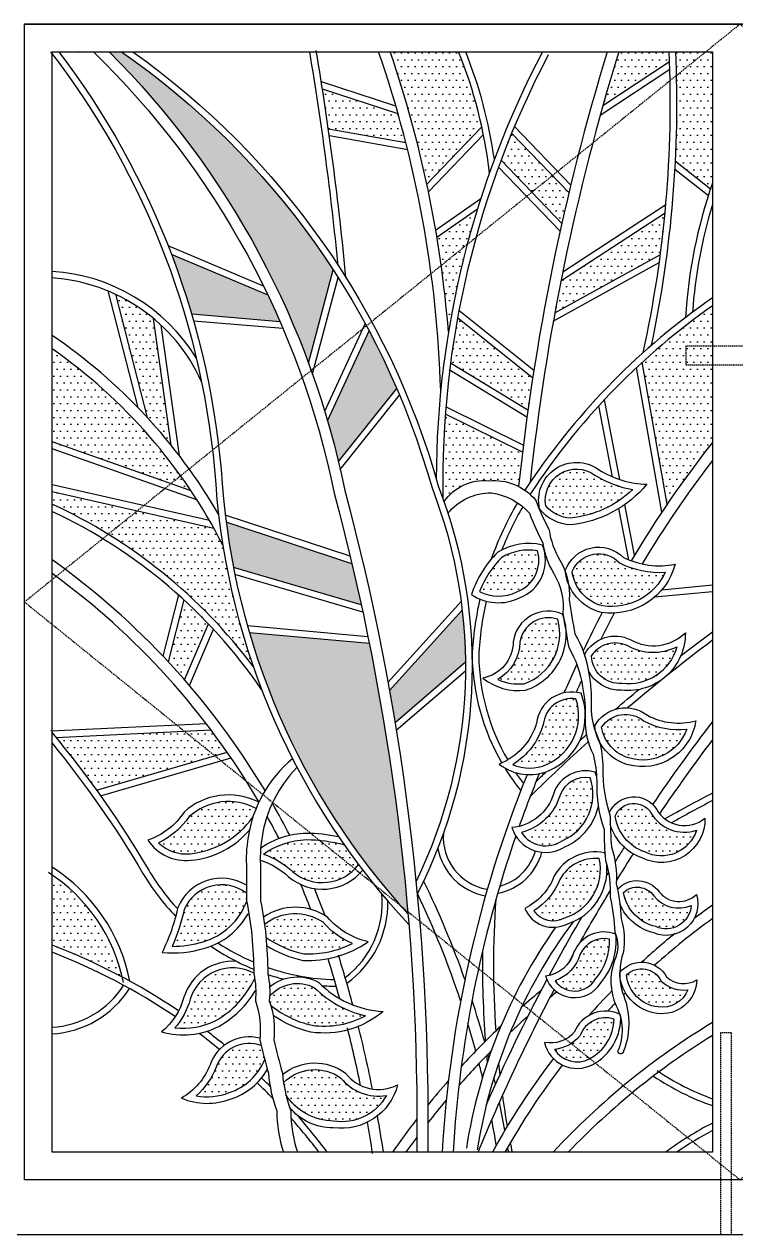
# Model space of a CAD drawing. Extents: x -51224 to -13975, y -20628 to 9094.
# Drawn here: x -16408 to -15762, y 6232 to 7332 of the extents above; entities that cross this region are included whole.
import ezdxf

# ---------------------------------------------------------------- set-up
doc = ezdxf.new("R2010")
doc.units = 0
doc.header["$LTSCALE"] = 5
doc.header["$MEASUREMENT"] = 0
doc.linetypes.add('HIDDEN', pattern=[0.375, 0.25, -0.125])
doc.layers.get('0').update_dxf_attribs({"linetype": 'CONTINUOUS'})
for name, color, linetype in [('1', 8, 'CONTINUOUS'), ('5', 5, 'CONTINUOUS'), ('GRILLES', 1, 'CONTINUOUS')]:
    doc.layers.add(name, color=color, linetype=linetype)

msp = doc.modelspace()

# ---------------------------------------------------------------- hatches: boundary and pattern name
at = {"layer": 'GRILLES'}
h = msp.add_hatch(dxfattribs=at)
h.set_pattern_fill('DOTS', color=2, scale=100, style=0)
h.paths.add_polyline_path([(-16149.9, 7024.3), (-16127.5, 7108.9, 0.096936), (-16319.8, 7307.2), (-16331, 7307.2, -0.108349)])
h.paths.add_polyline_path([(-16132.6, 6971.8, -0.012177), (-16122.8, 6934.9), (-16069.8, 7001.3, 0.020153), (-16094.9, 7053.5)])
h.paths.add_polyline_path([(-16076.4, 6726.7, -0.003305), (-16071.4, 6697.8), (-16007.5, 6752.7, 0.026352), (-16010.4, 6799.9)])
h.paths.add_polyline_path([(-16066.1, 6531.1), (-16059.8, 6526, 0.027859), (-16094.7, 6769.5), (-16203.6, 6779.3, 0.110487)])
h.paths.add_polyline_path([(-16102.1, 6804.6, 0.004328), (-16110.5, 6841.9), (-16224.6, 6879.6, 0.015914), (-16218.1, 6838.7)])
h.paths.add_polyline_path([(-16175.8, 7061.9, 0.008557), (-16186.7, 7086), (-16274.3, 7123.1, -0.019491), (-16256, 7068.7)], flags=17)
h = msp.add_hatch(dxfattribs=at)
h.set_pattern_fill('DOTS', color=2, scale=100, style=0)
h.paths.add_polyline_path([(-16005.8, 7132.1), (-16029.5, 7113, -0.014471), (-16022.9, 7052.8, -0.02416)])
h.paths.add_polyline_path([(-16033.4, 7138.7, -0.006215), (-16029.5, 7113), (-16005.8, 7132.1, -0.010014), (-15996.6, 7164.4)])
h.paths.add_polyline_path([(-16042.5, 7187), (-15992.6, 7239.1, 0.042293), (-16013.7, 7307.2), (-16075.7, 7307.2, -0.029823)])
h.paths.add_polyline_path([(-16061.5, 7224.4, 0.006558), (-16068.6, 7250.7), (-16137.2, 7273.2, -0.003267), (-16131.8, 7237)])
h = msp.add_hatch(dxfattribs=at)
h.set_pattern_fill('DOTS', color=2, scale=100, style=0)
h.paths.add_polyline_path([(-15826.2, 7160.9), (-15920.8, 7099, 0.003532), (-15926.3, 7070), (-15830.4, 7123.1, 0.009034)])
h.paths.add_polyline_path([(-15822.2, 7298.4, 0.002104), (-15822.6, 7307.2), (-15868.2, 7307.2, 0.00606), (-15882.6, 7258.5)])
h.paths.add_polyline_path([(-15783.2, 7076.2, 0.032439), (-15846.9, 7025), (-15824.3, 6896, -0.017291), (-15783.2, 6952.2)])
h = msp.add_hatch(dxfattribs=at)
h.set_pattern_fill('DOTS', color=2, scale=100, style=0)
h.paths.add_polyline_path([(-15783.2, 7307.2), (-15789.1, 7307.2), (-15815.8, 7285.7, -0.018401), (-15816.8, 7207.9), (-15784.9, 7182.7, -0.002916), (-15783.2, 7187.6)])
h.paths.add_polyline_path([(-15815.8, 7285.7), (-15789.1, 7307.2), (-15816.5, 7307.2, -0.005104)])
h = msp.add_hatch(dxfattribs=at)
h.set_pattern_fill('DOTS', color=2, scale=100, style=0)
h.paths.add_polyline_path([(-15986.3, 6917.4, -0.143846), (-15959.2, 6912.3, -0.003707), (-15955.7, 6943.3), (-16025.7, 6978, 0.023054), (-16027.9, 6901.2, -0.001524), (-16026.9, 6898.6, -0.266029)])
h.paths.add_polyline_path([(-16014.6, 7065.4, 0.01246), (-16021, 7024.3), (-15950.7, 6981.5, -0.003504), (-15946.4, 7010.7)])
h.paths.add_polyline_path([(-15928.4, 7194.7), (-15947.2, 7179.5), (-15920, 7151.1, -0.003422), (-15913.5, 7179.2)])
h.paths.add_polyline_path([(-15965.5, 7233.2, 0.007917), (-15975.1, 7208.6), (-15947.2, 7179.5), (-15928.4, 7194.7)])
h = msp.add_hatch(dxfattribs=at)
h.set_pattern_fill('DOTS', color=2, scale=100, style=0)
h.paths.add_polyline_path([(-16290.7, 7064.9, 0.064156), (-16325.3, 7086.9), (-16296.4, 6975, -0.016751), (-16274.6, 6949.6)])
h.paths.add_polyline_path([(-16200.1, 6748.7, -0.04339), (-16227.7, 6858.9, 0.008777), (-16235.8, 6874.1), (-16305.5, 6889.9), (-16331.6, 6868.8, -0.093705)])
h.paths.add_polyline_path([(-16274.8, 6914.7), (-16266, 6921.8, 0.084583), (-16382.8, 7037.3), (-16382.8, 6952.7)])
h.paths.add_polyline_path([(-16256.6, 6908.3, 0.008419), (-16266, 6921.8), (-16274.8, 6914.7)])
h.paths.add_polyline_path([(-16331.6, 6868.8), (-16305.5, 6889.9), (-16382.8, 6907.4), (-16382.8, 6896.3, -0.030335)])
h.paths.add_polyline_path([(-16240.6, 6787.3, 0.016562), (-16263, 6809.3), (-16277.2, 6752.9, -0.007974), (-16262.4, 6736.5)])
h.paths.add_polyline_path([(-16234.9, 6667.5), (-16262.1, 6689.5), (-16379.1, 6683.9, -0.015774), (-16342.5, 6636.3)])
h = msp.add_hatch(dxfattribs=at)
h.set_pattern_fill('DOTS', scale=100, style=0)
h.paths.add_polyline_path([(-15855.4, 6909.4, -0.100632), (-15889.9, 6922.6, 0.678632), (-15934.5, 6894.5, 0.206557), (-15912.1, 6883.4, 0.164112)])
h = msp.add_hatch(dxfattribs=at)
h.set_pattern_fill('DOTS', scale=100, style=0)
h.paths.add_polyline_path([(-15960.7, 6816.5, 0.397699), (-15942.1, 6853.8, 0.175439), (-15974.4, 6847.7, 0.105699), (-15994.7, 6816.7, 0.237244)])
h.paths.add_polyline_path([(-15978, 6736.8, 0.130987), (-15954.2, 6732.9, 0.397526), (-15923.7, 6791.5, 0.465603), (-15958.1, 6770.6, -0.265033)])
h.paths.add_polyline_path([(-15860.2, 6767.6, 0.389173), (-15893, 6758.2, 0.421821), (-15865.5, 6733.1, 0.177215), (-15834.7, 6740.2, -0.001399), (-15827.5, 6746, 0.132187), (-15815.5, 6766.6, -0.249963)])
h.paths.add_polyline_path([(-15910.6, 6835, 0.310147), (-15882.7, 6803.6, 0.331679), (-15826, 6834.3, -0.135102), (-15867.5, 6842.8, 0.543135)])
h = msp.add_hatch(dxfattribs=at)
h.set_pattern_fill('DOTS', scale=100, style=0)
h.paths.add_polyline_path([(-15964.5, 6659.4, 0.206915), (-15933.8, 6659.5, 0.385547), (-15907.1, 6719.2, 0.432961), (-15936.8, 6695.9, -0.183281)])
h.paths.add_polyline_path([(-15858.1, 6665.2, 0.391506), (-15806.4, 6691.7, -0.155677), (-15845.7, 6699.3, 0.442519), (-15883.8, 6693.5, 0.299569)])
h.paths.add_polyline_path([(-15894.3, 6647.5, 0.365015), (-15921.6, 6631.6, -0.262488), (-15956.6, 6597.7, 0.422404), (-15919.6, 6590.3, 0.395718)])
h = msp.add_hatch(dxfattribs=at)
h.set_pattern_fill('DOTS', color=2, scale=100, style=0)
h.paths.add_polyline_path([(-16234.9, 6667.5), (-16223.8, 6670.8, 0.00895), (-16238.2, 6690.6), (-16262.1, 6689.5)])
h = msp.add_hatch(dxfattribs=at)
h.set_pattern_fill('DOTS', scale=100, style=0)
h.paths.add_polyline_path([(-16151.9, 6591.3, 0.147361), (-16190.8, 6578.1, -0.107005), (-16164.1, 6562.1, 0.395116), (-16107.7, 6564.7), (-16139.9, 6590.7, 0.023798)])
h.paths.add_polyline_path([(-16117.4, 6586.5, 0.045268), (-16139.9, 6590.7), (-16107.7, 6564.7, 0.03056), (-16104.5, 6568.6, -0.008425)])
h.paths.add_polyline_path([(-16200.5, 6611.6, -0.018775), (-16197.5, 6619.7, 0.313479), (-16258.3, 6612.2, -0.131146), (-16286, 6588.4, 0.223388), (-16257.3, 6578.5, 0.216081)])
h.paths.add_polyline_path([(-16262.7, 6527.9, -0.048306), (-16273.7, 6494.3, 0.074583), (-16245.7, 6498.5, 0.23813), (-16206, 6535.4, 0.000117), (-16206.1, 6535.7, -0.003517), (-16206.2, 6542.6, 0.489687)])
h.paths.add_polyline_path([(-16189.9, 6514.2, -0.004907), (-16188.6, 6504.1, -0.000458), (-16188.5, 6502.5, 0.101386), (-16154.3, 6487.6, 0.129701), (-16110.1, 6496.9, -0.109915), (-16136.7, 6516.2, 0.323746)])
h = msp.add_hatch(dxfattribs=at)
h.set_pattern_fill('DOTS', scale=100, style=0)
h.paths.add_polyline_path([(-15926.6, 6400.7, 0.391269), (-15894.9, 6392.2, 0.002632), (-15894.5, 6392.4), (-15911.3, 6406, -0.118857)])
h.paths.add_polyline_path([(-15911.3, 6406), (-15894.5, 6392.4, 0.26851), (-15872.5, 6428.2, 0.407719), (-15903.3, 6413.2, -0.078724)])
h.paths.add_polyline_path([(-15889.5, 6464.7, 0.193031), (-15876.6, 6500.9, 0.356786), (-15903.2, 6487.2, -0.242894), (-15926.1, 6463.1, 0.556781)])
h.paths.add_polyline_path([(-15886, 6574, 0.301201), (-15921.7, 6555.2, -0.158313), (-15945.4, 6526.5, 0.371501), (-15917.3, 6520.2, 0.386808)])
h.paths.add_polyline_path([(-15836.3, 6540.1, 0.4558), (-15864, 6543.2, 0.302013), (-15834.5, 6512.2, 0.519187), (-15802.5, 6531.3, -0.334927)])
h.paths.add_polyline_path([(-15829.7, 6462.8, 0.508622), (-15861.2, 6468.4, 0.356511), (-15832.6, 6439.3, 0.345546), (-15805.4, 6454.9, -0.232717)])
h.paths.add_polyline_path([(-15844.7, 6580.1, 0.460328), (-15797.6, 6599.8, -0.355755), (-15839, 6615.6, 0.619419), (-15871.5, 6612.6, 0.281137)])
h = msp.add_hatch(dxfattribs=at)
h.set_pattern_fill('DOTS', color=2, scale=100, style=0)
h.paths.add_polyline_path([(-16382.8, 6559.2), (-16382.8, 6495.3, -0.030996), (-16319.1, 6466.4, 0.188764)])
h = msp.add_hatch(dxfattribs=at)
h.set_pattern_fill('DOTS', scale=100, style=0)
h.paths.add_polyline_path([(-16198.8, 6465.4, 0.01156), (-16199.5, 6469.4, 0.000146), (-16199.5, 6469.9, 0.472912), (-16257.3, 6446.3, -0.105823), (-16271.2, 6420.2, 0.145286), (-16234.2, 6426.9, 0.159444)])
h.paths.add_polyline_path([(-16098.1, 6431.3, -0.142619), (-16144.4, 6456.7, 0.348834), (-16185.2, 6449.1, -0.012315), (-16185.5, 6444.8, -0.014463), (-16184.1, 6440.4, 0.111348), (-16146.7, 6422.3, 0.164545)])
h.paths.add_polyline_path([(-16127.1, 6335.5, 0.31487), (-16079.2, 6358.8, -0.271394), (-16120.5, 6374.6, 0.367571), (-16172.6, 6370.6, 0.021902), (-16170.5, 6359.4, 0.248649)])
h.paths.add_polyline_path([(-16189.7, 6391.5, -0.00325), (-16192.9, 6404.1, 0.420078), (-16233.7, 6384.6, -0.122003), (-16251.9, 6358.6, 0.14191), (-16222, 6361.4, 0.223667)])

# ---------------------------------------------------------------- linework, layer by layer
at = {"color": 3}
for p, q in [((-15108.6, 7332.2), (-16407.8, 7332.2)), ((-16407.8, 6282.2), (-16407.8, 7332.2)), ((-16382.8, 7307.2), (-15783.2, 7307.2)), ((-15783.2, 6307.2), (-16382.8, 6307.2)), ((-15108.6, 6282.2), (-16407.8, 6282.2))]:
    msp.add_line(p, q, dxfattribs=at)
for points in [[(-16407.8, 7332.2), (-15108.6, 7332.2), (-15108.6, 6282.2), (-16407.8, 6282.2)], [(-16382.8, 7307.2), (-15783.2, 7307.2), (-15783.2, 6307.2), (-16382.8, 6307.2)]]:
    msp.add_lwpolyline(points, close=True, dxfattribs=at)
for points in [[(-15783.2, 6307.2), (-16382.8, 6307.2), (-16382.8, 7307.2), (-15783.2, 7307.2)], [(-16382.8, 7307.2), (-15783.2, 7307.2)], [(-15783.2, 6307.2), (-16382.8, 6307.2)]]:
    msp.add_lwpolyline(points, dxfattribs=at)
at = {"layer": '1'}
msp.add_line((-15783.2, 6781.6), (-15783.2, 6782), dxfattribs=at)
for centre in [(-16407.8, 7331.7), (-16358.8, 7306.7)]:
    msp.add_arc(centre, 0.5, 90, 180, dxfattribs=at)
at = {"layer": '5'}
msp.add_line((-13974.8, 6232.2), (-17127.4, 6232.2), dxfattribs=at)
at = {"layer": 'GRILLES'}
for p, q in [((-15882.6, 7258.5), (-15822.2, 7298.4)), ((-15885, 7249.7), (-15822, 7291.3)), ((-16070.5, 7257.7), (-16138.2, 7279.8)), ((-16068.6, 7250.7), (-16137.2, 7273.2)), ((-16042.5, 7187), (-15992.6, 7239.1)), ((-15911.8, 7186.1), (-15963, 7239.2)), ((-16061.5, 7224.4), (-16131.8, 7237)), ((-16059.9, 7218.1), (-16130.9, 7230.8)), ((-16041, 7179.9), (-15991.1, 7231.9)), ((-15913.5, 7179.2), (-15965.5, 7233.2)), ((-15920, 7151.1), (-15975.1, 7208.6)), ((-15816.8, 7207.9), (-15784.9, 7182.7)), ((-15921.5, 7144.1), (-15977.4, 7202.3)), ((-15817.2, 7200.5), (-15786.9, 7176.6)), ((-16034.5, 7145.2), (-15993.6, 7173.8)), ((-16033.4, 7138.7), (-15996.6, 7164.4)), ((-15919.1, 7107.3), (-15825.5, 7168.5)), ((-15920.8, 7099), (-15826.2, 7160.9)), ((-16190.7, 7094.2), (-16277.4, 7130.9)), ((-16186.7, 7086), (-16274.3, 7123.1)), ((-15926.3, 7070), (-15830.4, 7123.1)), ((-16149.9, 7024.3), (-16127.5, 7108.9)), ((-15927.7, 7062.3), (-15831.5, 7115.7)), ((-16146.3, 7014.4), (-16123.1, 7102)), ((-16332.2, 7089.9), (-16304.9, 6984)), ((-16325.3, 7086.9), (-16296.4, 6975)), ((-16274.6, 6949.6), (-16290.7, 7064.9)), ((-16175.8, 7061.9), (-16256, 7068.7)), ((-16173.1, 7055.7), (-16254.3, 7062.5)), ((-15946.4, 7010.7), (-16014.6, 7065.4)), ((-15945.4, 7017.6), (-16013.3, 7072.1)), ((-16267.2, 6940.3), (-16283.8, 7058.8)), ((-16135.2, 6980.5), (-16098.4, 7060.1)), ((-16132.6, 6971.8), (-16094.9, 7053.5)), ((-15951.6, 6975.1), (-16022.3, 7018.1)), ((-15950.7, 6981.5), (-16021, 7024.3)), ((-15829.1, 6888.9), (-15852.1, 7020.2)), ((-15824.3, 6896), (-15846.9, 7025)), ((-16122.8, 6934.9), (-16069.8, 7001.3)), ((-16121.1, 6927.5), (-16067.2, 6995)), ((-15873.8, 6920.9), (-15886.4, 6985.5)), ((-15867.2, 6918.5), (-15881.3, 6990.9)), ((-15955.7, 6943.3), (-16025.7, 6978)), ((-15954.9, 6949.6), (-16025.2, 6984.5)), ((-16256.6, 6908.3), (-16382.8, 6952.7)), ((-16251.2, 6900), (-16382.8, 6946.3)), ((-16239.8, 6881.2), (-16382.8, 6913.6)), ((-16235.8, 6874.1), (-16382.8, 6907.4)), ((-16112.2, 6848.8), (-16225.5, 6886.2)), ((-15859.1, 6845.5), (-15868.2, 6892.1)), ((-15853.9, 6849.9), (-15862.8, 6895.7)), ((-16110.5, 6841.9), (-16224.6, 6879.6)), ((-16102.1, 6804.6), (-16218.1, 6838.7)), ((-16100.6, 6798), (-16216.7, 6832.1)), ((-15783.2, 6822.5), (-15829.2, 6818.1)), ((-16268, 6813.8), (-16282.1, 6758.1)), ((-16263, 6809.3), (-16277.2, 6752.9)), ((-15783.2, 6816.5), (-15835.8, 6811.5)), ((-16077.8, 6734.2), (-16011.4, 6807.8)), ((-16076.4, 6726.7), (-16010.4, 6799.9)), ((-16262.4, 6736.5), (-16240.6, 6787.3)), ((-16258, 6731.4), (-16236.1, 6782.5)), ((-16096, 6775.7), (-16205.4, 6785.5)), ((-16094.7, 6769.5), (-16203.6, 6779.3)), ((-16071.4, 6697.8), (-16007.5, 6752.7)), ((-16070.3, 6690.9), (-16007.5, 6744.8)), ((-16242.6, 6696.4), (-16383.8, 6689.7)), ((-16238.2, 6690.6), (-16379.1, 6683.9)), ((-16342.5, 6636.3), (-16223.8, 6670.8)), ((-16338.8, 6631.1), (-16220.2, 6665.6))]:
    msp.add_line(p, q, dxfattribs=at)
at = {"layer": 'GRILLES', "linetype": 'HIDDEN'}
for points in [[(-15758.2, 7332.2), (-16407.8, 6807.2), (-15758.2, 6282.2), (-15108.6, 6807.2)], [(-15807.4, 7022.6), (-15709.7, 7022.6), (-15709.7, 7039.7), (-15807.4, 7039.7)]]:
    msp.add_lwpolyline(points, close=True, dxfattribs=at)
at = {"layer": 'GRILLES'}
for points in [[(-16384.1, 7307.2, -0.147054), (-16234.2, 6914.2, 0.171357), (-16058.8, 6514.2, -1.948613)], [(-16376.6, 7307.2, -0.145454), (-16228.2, 6914.6, 0.168329), (-16059.7, 6523.9, 0.165242)], [(-16345.2, 7307.2, -0.150811), (-16126.7, 6906.2, -0.068629), (-16051.7, 6307.2)], [(-16331, 7307.2, -0.147388), (-16117, 6908.5, -0.068594), (-16041.7, 6307.1)], [(-16319.8, 7307.2, -0.174235), (-16037.8, 6910.8, -0.208179), (-16052.3, 6553.2, -0.208179)], [(-16309.3, 7307.2, -0.171094), (-16032.1, 6912.7, -0.213577), (-16051.2, 6541.9)], [(-15783.2, 7083.5, 0.093281), (-15948.6, 6916.1, 0.007115), (-15953.4, 6908.8, 0.007115)], [(-15783.2, 6952.2, 0.032414), (-15857, 6844.7)], [(-15783.2, 6935.9, 0.028549), (-15847.1, 6841.8)], [(-16026.9, 6898.6, -0.266029), (-15986.3, 6917.4, -0.249457), (-15943.8, 6899.9, 0.03088), (-15931.5, 6872.9, 0.100136), (-15921.7, 6845.2, -0.158377), (-15913.3, 6809.2, 0.008948), (-15908, 6778.2, -0.100671), (-15895.5, 6742.2, -0.062282), (-15893.3, 6712.9, 0.120989), (-15885.9, 6681, -0.052555), (-15882.6, 6656.5, 0.089477), (-15876, 6612.7, 0.022272), (-15874.8, 6584.4, -0.097925), (-15870.6, 6551.3, -0.050393), (-15866.1, 6519.2, -0.112896), (-15864.1, 6489.2, 0.1518), (-15865, 6452.5, -0.192061), (-15863.6, 6399.7, -16.256874)], [(-16023.3, 6887.8, -0.231717), (-15983.9, 6906.3, -0.184664), (-15949.4, 6887.8, 0.03088), (-15937.1, 6860.7, 0.100136), (-15927.3, 6833.1, -0.158377), (-15918.9, 6797.1, 0.008948), (-15913.7, 6766, -0.100671), (-15901.1, 6730, -0.062282), (-15898.9, 6700.8, 0.120989), (-15891.5, 6668.8, -0.052555), (-15888.2, 6644.3, 0.089477), (-15881.6, 6600.6, 0.022272), (-15880.4, 6572.3, -0.097925), (-15876.2, 6539.1, -0.050393), (-15871.8, 6507.1, -0.209993), (-15872, 6481.4, 0.197948), (-15870.7, 6440.4, -0.229576), (-15869.3, 6398.8, -16.256874)], [(-15960.3, 6897.4, 0.045842), (-15984, 6846.2)], [(-16189.4, 6635.8, 0.103834), (-16382.8, 6845.5)], [(-16194.9, 6625.5, 0.103404), (-16382.8, 6833.2)], [(-15994.4, 6810, 0.04199), (-16001.4, 6758.7, 0.127799), (-15974.4, 6660.9)], [(-15988.7, 6808, 0.041284), (-15995.4, 6758.6, 0.127883), (-15969.1, 6663.7)], [(-15883.3, 6797.6, 0.009651), (-15900.7, 6762.8, 0.009651)], [(-15872.3, 6797.1, 0.006661), (-15884.4, 6773.4, 0.006661)], [(-15899, 6758.1, -0.013047), (-15899.1, 6759.8, -0.407265), (-15857.4, 6772.9, 0.334187), (-15807.8, 6779.3, -0.451391), (-15865.7, 6727.1, -0.301152), (-15896, 6745.3, -0.301152)], [(-15812, 6758.2, -0.005533), (-15783.2, 6780.2, -0.005533)], [(-15860.5, 6711.1, -0.015134), (-15783.2, 6772.7, -0.015134)], [(-15906.3, 6750.8, 0.005939), (-15916.1, 6728.9, 0.001097), (-15918.2, 6724.7)], [(-15834.7, 6740.2, -0.001399), (-15827.5, 6746)], [(-15902.1, 6735.9, 0.00294), (-15906.8, 6725.2)], [(-15871.2, 6709.8, -0.004235), (-15850, 6727.7)], [(-16382.8, 6688.4, -0.040138), (-16295, 6563.6, 0.054369), (-16268.7, 6528.4, 0.054369)], [(-15890.6, 6692.9, -0.000136), (-15889.9, 6693.5, -0.000136)], [(-15837.4, 6623.1, -0.013682), (-15783.2, 6698.1)], [(-16382.8, 6679, -0.038217), (-16300.2, 6560.5, 0.059051), (-16270.5, 6521.5, 0.059051)], [(-15948.5, 6630.7, -0.011043), (-15896, 6680.1)], [(-15903.7, 6681.2, -0.001243), (-15897.6, 6686.7, -0.001243)], [(-15888.5, 6686.8, -0.00001), (-15888.4, 6686.8, -0.00001)], [(-15831.1, 6614.6, -0.012244), (-15783.2, 6681.6)], [(-16164.5, 6664.7, 0.18277), (-16204.8, 6593.6, 0.058651), (-16206.1, 6564.6, 0.014697), (-16206.1, 6535.7, -0.015354), (-16201.3, 6504.1, -0.010415), (-16199.5, 6469.4, -0.071318), (-16198.2, 6444.8, -0.112487), (-16194.2, 6409.3, 0.007782), (-16186.3, 6379, 0.067424), (-16178.8, 6344.8, 0.073523), (-16172.7, 6307.2, -3.130091)], [(-16160.4, 6656.8, 0.156748), (-16192.1, 6593.6, 0.058651), (-16193.4, 6564.6, 0.014697), (-16193.4, 6535.7, -0.015354), (-16188.6, 6504.1, -0.010415), (-16186.8, 6469.4, -0.071318), (-16185.5, 6444.8, -0.112487), (-16181.5, 6409.3, 0.007782), (-16173.6, 6379, 0.067424), (-16166, 6344.8, 0.073523), (-16160, 6307.2)], [(-15971.8, 6656.4, 0.031268), (-15957.3, 6635.8, 0.031268)], [(-15951.5, 6650.3, 0.081533), (-16028.7, 6307.2)], [(-15888.4, 6648.9, 0.019165), (-15889.8, 6652.6, 0.399739), (-15927.3, 6633.4, -0.308794), (-15965.3, 6602.2, 0.497927), (-15916.7, 6585, 0.242814), (-15886.8, 6621.8, 0.242814)], [(-15961.9, 6652.1, 0.015546), (-15954.8, 6642.3, 0.015546)], [(-15940.4, 6651.2, 0.011897), (-15958.7, 6603.3, 0.011897)], [(-15943.2, 6644.3, -0.001895), (-15934.2, 6652.9)], [(-16195.5, 6625.5, 0.312643), (-16262.9, 6616.2, -0.164509), (-16295.8, 6590.8, 0.279095), (-16256.8, 6572.6, 0.205451), (-16202.7, 6601.2, 2.951473)], [(-16197.5, 6619.7, 0.313479), (-16258.3, 6612.2, -0.131146), (-16286, 6588.4, 0.223388), (-16257.3, 6578.5, 0.216081), (-16200.5, 6611.6, 0.20574)], [(-16167, 6595.3, 0.011922), (-16182.7, 6624.4)], [(-15876.9, 6615.4, -0.611223), (-15833.8, 6618.6, 0.466611), (-15790, 6610.8, -0.560733), (-15847.1, 6574.6, -0.237679), (-15875.9, 6604.7, -0.237679)], [(-16176.7, 6592.3, 0.008341), (-16187.5, 6612.5)], [(-16193.2, 6583.8, -0.143274), (-16152, 6597.3, -0.055963), (-16122.6, 6594, -0.089432)], [(-16190.8, 6578.1, -0.147361), (-16151.9, 6591.3, -0.069141), (-16117.4, 6586.5, -0.055762)], [(-15961.7, 6594.6, 0.068421), (-16018.7, 6307.2)], [(-16190.8, 6578.1, -0.107005), (-16164.1, 6562.1, 0.430879), (-16104.5, 6568.6, 0.393242)], [(-15880.8, 6578.1, 0.005846), (-15881.2, 6579.3, 0.33136), (-15927.1, 6557.7, -0.186911), (-15953.6, 6528.8, 0.435587), (-15915, 6514.6, 0.344796), (-15879.1, 6568.1, 0.344796)], [(-15871.5, 6571, -0.002318), (-15863.1, 6584.2)], [(-15870.4, 6553.8, -0.004305), (-15855, 6578.3)], [(-16193.7, 6572.7, -0.111431), (-16168.1, 6557.6, 0.421373), (-16100.7, 6563.6, -1.574568)], [(-16206.3, 6549.9, 0.461655), (-16268.5, 6529.7, -0.061522), (-16282.9, 6488.8, 0.097386), (-16244, 6492.7, 0.196314), (-16204.8, 6523.8)], [(-15879.3, 6558.5, -0.000498), (-15877.5, 6561.3)], [(-16206.2, 6542.6, 0.489687), (-16262.7, 6527.9, -0.048306), (-16273.7, 6494.3, 0.074583), (-16245.7, 6498.5, 0.23813), (-16206, 6535.4, 0.196463)], [(-16147.8, 6527.9, 0.00894), (-16157, 6550.5, 0.00894)], [(-16134.9, 6522.2, 0.009509), (-16144.6, 6546.8, 0.009509)], [(-15869.4, 6546.2, -0.476913), (-15831.5, 6543.7, 0.439154), (-15797.7, 6541.4, -0.636382), (-15836.4, 6506.5, -0.240136), (-15867.2, 6532.8, -0.240136)], [(-16116.6, 6466, 0.262506), (-16083.5, 6542.2)], [(-16115.1, 6460.8, 0.24712), (-16077.9, 6535.5, 1.559764)], [(-15903.7, 6497.4, -0.008154), (-15876, 6544.7)], [(-16188, 6495, 0.090465), (-16155, 6481.6, 0.167574), (-16095.9, 6498.5, -0.158491), (-16132.7, 6520.8, 0.31014), (-16190.9, 6520.9, 0.321507)], [(-16188.5, 6502.5, 0.101386), (-16154.3, 6487.6, 0.129701), (-16110.1, 6496.9, -0.109915), (-16136.7, 6516.2, 0.323746), (-16189.9, 6514.2, 0.305746)], [(-15783.2, 6531.8, 0.007651), (-15799.7, 6519.7, 0.007651)], [(-15931.4, 6467.8, -0.009049), (-15901.6, 6521.2)], [(-15783.2, 6519.5, 0.025629), (-15835.7, 6477.1, 0.025629)], [(-15817, 6506.2, 0.015051), (-15847.5, 6479.9)], [(-16238.6, 6494.5, 0.053279), (-16199.6, 6473.5)], [(-16232.1, 6497.4, 0.045318), (-16199.9, 6480.1)], [(-16215.1, 6480.6, 0.351075), (-16263, 6448, -0.148254), (-16283.3, 6416.5, 0.187658), (-16231.4, 6421.6, 0.132224), (-16197.9, 6454.3)], [(-16121.6, 6446.8, 0.007854), (-16132.2, 6483.1, 0.007854)], [(-16109.7, 6441.1, 0.009672), (-16122.7, 6486.3, 0.009672)], [(-15914, 6479, -0.001327), (-15909.7, 6486.8, -0.001327)], [(-16199.5, 6469.9, 0.472912), (-16257.3, 6446.3, -0.105823), (-16271.2, 6420.2, 0.145286), (-16234.2, 6426.9, 0.159444), (-16198.8, 6465.4, 0.12411)], [(-16187, 6475.1, 0.076508), (-16126.4, 6464.1)], [(-16186.7, 6468.7, 0.017636), (-16172.6, 6464.5, 0.017636)], [(-16185.3, 6457.4, -0.311484), (-16140.7, 6461.6, 0.188383), (-16082.1, 6435.2, -0.215235), (-16147.8, 6416.4, -0.094051), (-16182.1, 6431.5)], [(-16185.2, 6449.1, -0.348834), (-16144.4, 6456.7, 0.142619), (-16098.1, 6431.3, -0.164545), (-16146.7, 6422.3, -0.111348), (-16184.1, 6440.4, -0.105573)], [(-16137.8, 6458.7, 0.015696), (-16124.7, 6458)], [(-15988.4, 6350.5, -0.018644), (-15933.5, 6463.9)], [(-15866.2, 6462.1, 0.000338), (-15866.9, 6461.5, 0.000338)], [(-15995.9, 6307.2, -0.024257), (-15926.9, 6454.9, -0.024257)], [(-15874.7, 6453.6, 0.011364), (-15895.4, 6431.4)], [(-15862.1, 6452.1, 0.001037), (-15864.1, 6450.1, 0.001037)], [(-15871.6, 6442.5, 0.00371), (-15878.3, 6435.4)], [(-16102.7, 6368, 0.011142), (-16114.6, 6420.4, 0.011142)], [(-16091.9, 6364.6, 0.012097), (-16104.7, 6422.1, 0.012097)], [(-16194.1, 6410.8, 0.393332), (-16239.3, 6386.7, -0.170741), (-16265.3, 6356.4, 0.19603), (-16220, 6355.8, 0.189489), (-16187.3, 6382.6, 0.189489)], [(-16192.9, 6404.1, 0.420078), (-16233.7, 6384.6, -0.122003), (-16251.9, 6358.6, 0.14191), (-16222, 6361.4, 0.223667), (-16189.7, 6391.5)], [(-15927.6, 6392.4, 0.038021), (-15983, 6307.2)], [(-16173.5, 6377.9, -0.345455), (-16116.2, 6379, 0.363771), (-16069, 6368.5, -0.384388), (-16127.5, 6329.5, -0.235997), (-16167.2, 6348.2)], [(-16172.6, 6370.6, -0.367571), (-16120.5, 6374.6, 0.271394), (-16079.2, 6358.8, -0.31487), (-16127.1, 6335.5, -0.248649), (-16170.5, 6359.4, -0.283444)], [(-15919.5, 6386.5, 0.036035), (-15971.6, 6307.2)], [(-15833.4, 6381.4, 0.063609), (-15783.2, 6355.9, 0.063609)], [(-15836.8, 6376.4, 0.065958), (-15783.2, 6349.6, 0.065958)], [(-16081.9, 6307.5, 0.006823), (-16087.3, 6340.3, 0.006823)], [(-16091.8, 6306.1, 0.005971), (-16096.4, 6334.5, 0.005971)]]:
    msp.add_lwpolyline(points, format="xyb", dxfattribs=at)
for points in [[(-15940.1, 6891.8, -0.693512), (-15886.6, 6927.6, 0.134591), (-15842.7, 6914.2, -0.196581), (-15911.9, 6877.4, -0.220919)], [(-15934.5, 6894.5, -0.678632), (-15889.9, 6922.6, 0.100632), (-15855.4, 6909.4, -0.164112), (-15912.1, 6883.4, -0.206557)], [(-15937.6, 6859, 0.196169), (-15978.1, 6852.5, 0.121333), (-16002, 6814, 0.267544), (-15958.3, 6811, 0.424854)], [(-15942.1, 6853.8, 0.175439), (-15974.4, 6847.7, 0.105699), (-15994.7, 6816.7, 0.237244), (-15960.7, 6816.5, 0.397699)], [(-15916.8, 6835.8, -0.548134), (-15863.9, 6847.7, 0.16447), (-15817, 6841.5, -0.381849), (-15883.9, 6797.7, -0.322068)], [(-15910.6, 6835, -0.543135), (-15867.5, 6842.8, 0.135102), (-15826, 6834.3, -0.331679), (-15882.7, 6803.6, -0.310147)], [(-15918.9, 6796, 0.500179), (-15964.1, 6771.1, -0.361189), (-15991.7, 6738.1, 0.198244), (-15952.9, 6727, 0.417673)], [(-15923.7, 6791.5, 0.465603), (-15958.1, 6770.6, -0.265033), (-15978, 6736.8, 0.130987), (-15954.2, 6732.9, 0.397526)], [(-15893, 6758.2, -0.389173), (-15860.2, 6767.6, 0.249963), (-15815.5, 6766.6, -0.372734), (-15865.5, 6733.1, -0.421821)], [(-15902.5, 6724.3, 0.461543), (-15942.8, 6697.1, -0.22665), (-15976.8, 6659.9, 0.275832), (-15931.4, 6654, 0.404152)], [(-15907.1, 6719.2, 0.432961), (-15936.8, 6695.9, -0.183281), (-15964.5, 6659.4, 0.206915), (-15933.8, 6659.5, 0.385547)], [(-15890.1, 6694.8, -0.458959), (-15842.3, 6704.3, 0.192137), (-15798.3, 6699.3, -0.451828), (-15859.6, 6659.4, -0.314399)], [(-15883.8, 6693.5, -0.442519), (-15845.7, 6699.3, 0.155677), (-15806.4, 6691.7, -0.391506), (-15858.1, 6665.2, -0.299569)], [(-15894.3, 6647.5, 0.365015), (-15921.6, 6631.6, -0.262488), (-15956.6, 6597.7, 0.422404), (-15919.6, 6590.3, 0.395718)], [(-15871.5, 6612.6, -0.619419), (-15839, 6615.6, 0.355755), (-15797.6, 6599.8, -0.460328), (-15844.7, 6580.1, -0.281137)], [(-15886, 6574, 0.301201), (-15921.7, 6555.2, -0.158313), (-15945.4, 6526.5, 0.371501), (-15917.3, 6520.2, 0.386808)], [(-15864, 6543.2, -0.4558), (-15836.3, 6540.1, 0.334927), (-15802.5, 6531.3, -0.519187), (-15834.5, 6512.2, -0.302013)], [(-15871, 6505.4, 0.40531), (-15908.9, 6489.2, -0.306295), (-15934.7, 6467.3, 0.652669), (-15884.6, 6461.2, 0.209826)], [(-15876.6, 6500.9, 0.356786), (-15903.2, 6487.2, -0.242894), (-15926.1, 6463.1, 0.556781), (-15889.5, 6464.7, 0.193031)], [(-15867.4, 6470.6, -0.529954), (-15824.8, 6466.5, 0.331441), (-15797.5, 6463.9, -0.451642), (-15833.3, 6433.4, -0.376142)], [(-15861.2, 6468.4, -0.508622), (-15829.7, 6462.8, 0.232717), (-15805.4, 6454.9, -0.345546), (-15832.6, 6439.3, -0.356511)], [(-15866.6, 6432.2, 0.438946), (-15908.6, 6416.3, -0.269356), (-15935.6, 6407, 0.496727), (-15891.9, 6387, 0.293647)], [(-15872.5, 6428.2, 0.407719), (-15903.3, 6413.2, -0.199447), (-15926.6, 6400.7, 0.393474), (-15894.7, 6392.2, 0.270151)]]:
    msp.add_lwpolyline(points, format="xyb", close=True, dxfattribs=at)
at = {"layer": 'GRILLES', "linetype": 'HIDDEN'}
msp.add_lwpolyline([(-15765.9, 6232.2), (-15765.9, 6415.7), (-15775.9, 6415.7), (-15775.9, 6232.2)], dxfattribs=at)
at = {"layer": 'GRILLES'}
for centre, radius, start, end in [((-18902.9, 6843.1), 2792.9, 5.5462, 9.5655), ((-18902.9, 6843.1), 2798.9, 5.3067, 9.5655), ((-17065.9, 6968.8), 1036.4, 1.6713, 19.0566), ((-17065.9, 6968.8), 1046.4, 4.6013, 18.8676), ((-15194.4, 6916.4), 839.6, 152.2618, 179.8112), ((-15194.4, 6916.4), 833.6, 152.2618, 181.0474), ((-16405.3, 7148.9), 422.4, 6.5685, 22.0108), ((-16405.3, 7148.9), 428.4, 8.1317, 21.6868), ((-13866.6, 6691.4), 2104.2, 162.9839, 173.9752), ((-13866.6, 6691.4), 2094.2, 162.9001, 173.8471), ((-16872.5, 7260.1), 1051, 347.568, 2.5721), ((-16872.5, 7260.1), 1057, 348.0114, 2.5721), ((-15359.5, 7039.4), 448.9, 160.7167, 176.6376), ((-15359.5, 7039.4), 442.9, 163.0746, 175.9736), ((-16393.3, 6941.6), 166.4, 31.754, 86.3716), ((-16393.3, 6941.6), 160.4, 24.2193, 86.2356), ((-15421.3, 6560.4), 630.1, 125.0567, 145.9957), ((-16663.2, 6636.9), 498.8, 30.0893, 55.7933), ((-16663.2, 6636.9), 488.8, 27.0203, 54.9926), ((-15693.3, 6742.9), 302.5, 145.8403, 147.5914), ((-16583.4, 6461.1), 479.1, 36.8858, 65.2488), ((-16583.4, 6461.1), 473.1, 34.2994, 64.9134), ((-15693.3, 6742.9), 302.5, 150.0828, 158.3503), ((-15256.3, 5611.4), 1149.9, 117.27, 119.7202), ((-15256.3, 5611.4), 1143.9, 117.425, 119.5512), ((-15979.2, 6593.7), 48.4, 175.8276, 259.3203), ((-15979.2, 6593.7), 54.4, 190.9391, 259.3203), ((-15988, 6593.4), 51.8, 280.844, 344.8572), ((-15988, 6593.4), 45.8, 284.7638, 344.3744), ((-16469.4, 6431.4), 154.4, 11.2249, 57.2934), ((-16469.4, 6431.4), 160.4, 11.2249, 57.2934), ((-16827.7, 6173.8), 869.7, 19.5101, 25.9043), ((-16827.7, 6173.8), 859.7, 18.3689, 25.3836), ((-15130.2, 6476.1), 851.8, 175.911, 183.9636), ((-15534.5, 6237.3), 467.8, 143.3249, 171.1366), ((-15534.5, 6237.3), 477.8, 144.9511, 171.1366), ((-16584, 5967.6), 564.8, 55.9695, 69.1234), ((-15130.2, 6476.1), 861.8, 179.0493, 184.5291), ((-16584, 5967.6), 558.8, 55.9303, 68.8886), ((-16387.4, 6503.2), 82.5, 272.9923, 327.7712), ((-16387.4, 6503.2), 88.5, 272.9923, 327.7712), ((-15467.6, 5885.9), 738.2, 129.643, 131.4967), ((-15467.6, 5885.9), 728.2, 128.861, 129.4849), ((-16827.7, 6173.8), 869.7, 15.5849, 18.1974), ((-16827.7, 6173.8), 859.7, 15.2008, 16.9413), ((-15467.6, 5885.9), 728.2, 131.5533, 133.2832), ((-15432.9, 5847), 675.9, 121.2152, 137.0877), ((-16584, 5967.6), 558.8, 50.789, 53.2344), ((-16584, 5967.6), 564.8, 50.6875, 52.7486), ((-15467.6, 5885.9), 738.2, 133.4496, 137.4311), ((-15432.9, 5847), 665.9, 121.738, 136.2826), ((-15467.6, 5885.9), 728.2, 135.1703, 138.5509), ((-15130.2, 6476.1), 861.8, 185.4014, 185.8057), ((-16827.7, 6173.8), 869.7, 14.6148, 14.8237), ((-15866.5, 6399.8), 2.93, 199.2462, 358.0177), ((-16827.7, 6173.8), 859.7, 13.5545, 14.4202), ((-15130.2, 6476.1), 851.8, 185.951, 186.6522), ((-16584, 5967.6), 558.8, 44.038, 46.1016), ((-16584, 5967.6), 564.8, 45.0165, 46.1264), ((-15467.6, 5885.9), 738.2, 138.7944, 141.0402), ((-16827.7, 6173.8), 869.7, 12.9665, 13.3744), ((-15130.2, 6476.1), 851.8, 187.9316, 189.8281), ((-15467.6, 5885.9), 728.2, 139.9399, 142.017), ((-16827.7, 6173.8), 859.7, 12.075, 12.1592), ((-16827.7, 6173.8), 869.7, 10.1594, 11.8607), ((-16584, 5967.6), 558.8, 37.428, 41.5457), ((-16584, 5967.6), 564.8, 36.9636, 41.3924), ((-15467.6, 5885.9), 738.2, 142.2851, 145.1949), ((-16827.7, 6173.8), 859.7, 9.3623, 10.915), ((-15635.4, 6049), 320.8, 117.4344, 126.3857), ((-15635.4, 6049), 314.8, 118.0028, 124.8765), ((-15467.6, 5885.9), 728.2, 143.3201, 144.6461), ((-15130.2, 6476.1), 851.8, 190.8566, 191.4387), ((-16827.7, 6173.8), 869.7, 8.8266, 9.1296)]:
    msp.add_arc(centre, radius, start, end, dxfattribs=at)

doc.saveas('drawing.dxf')
